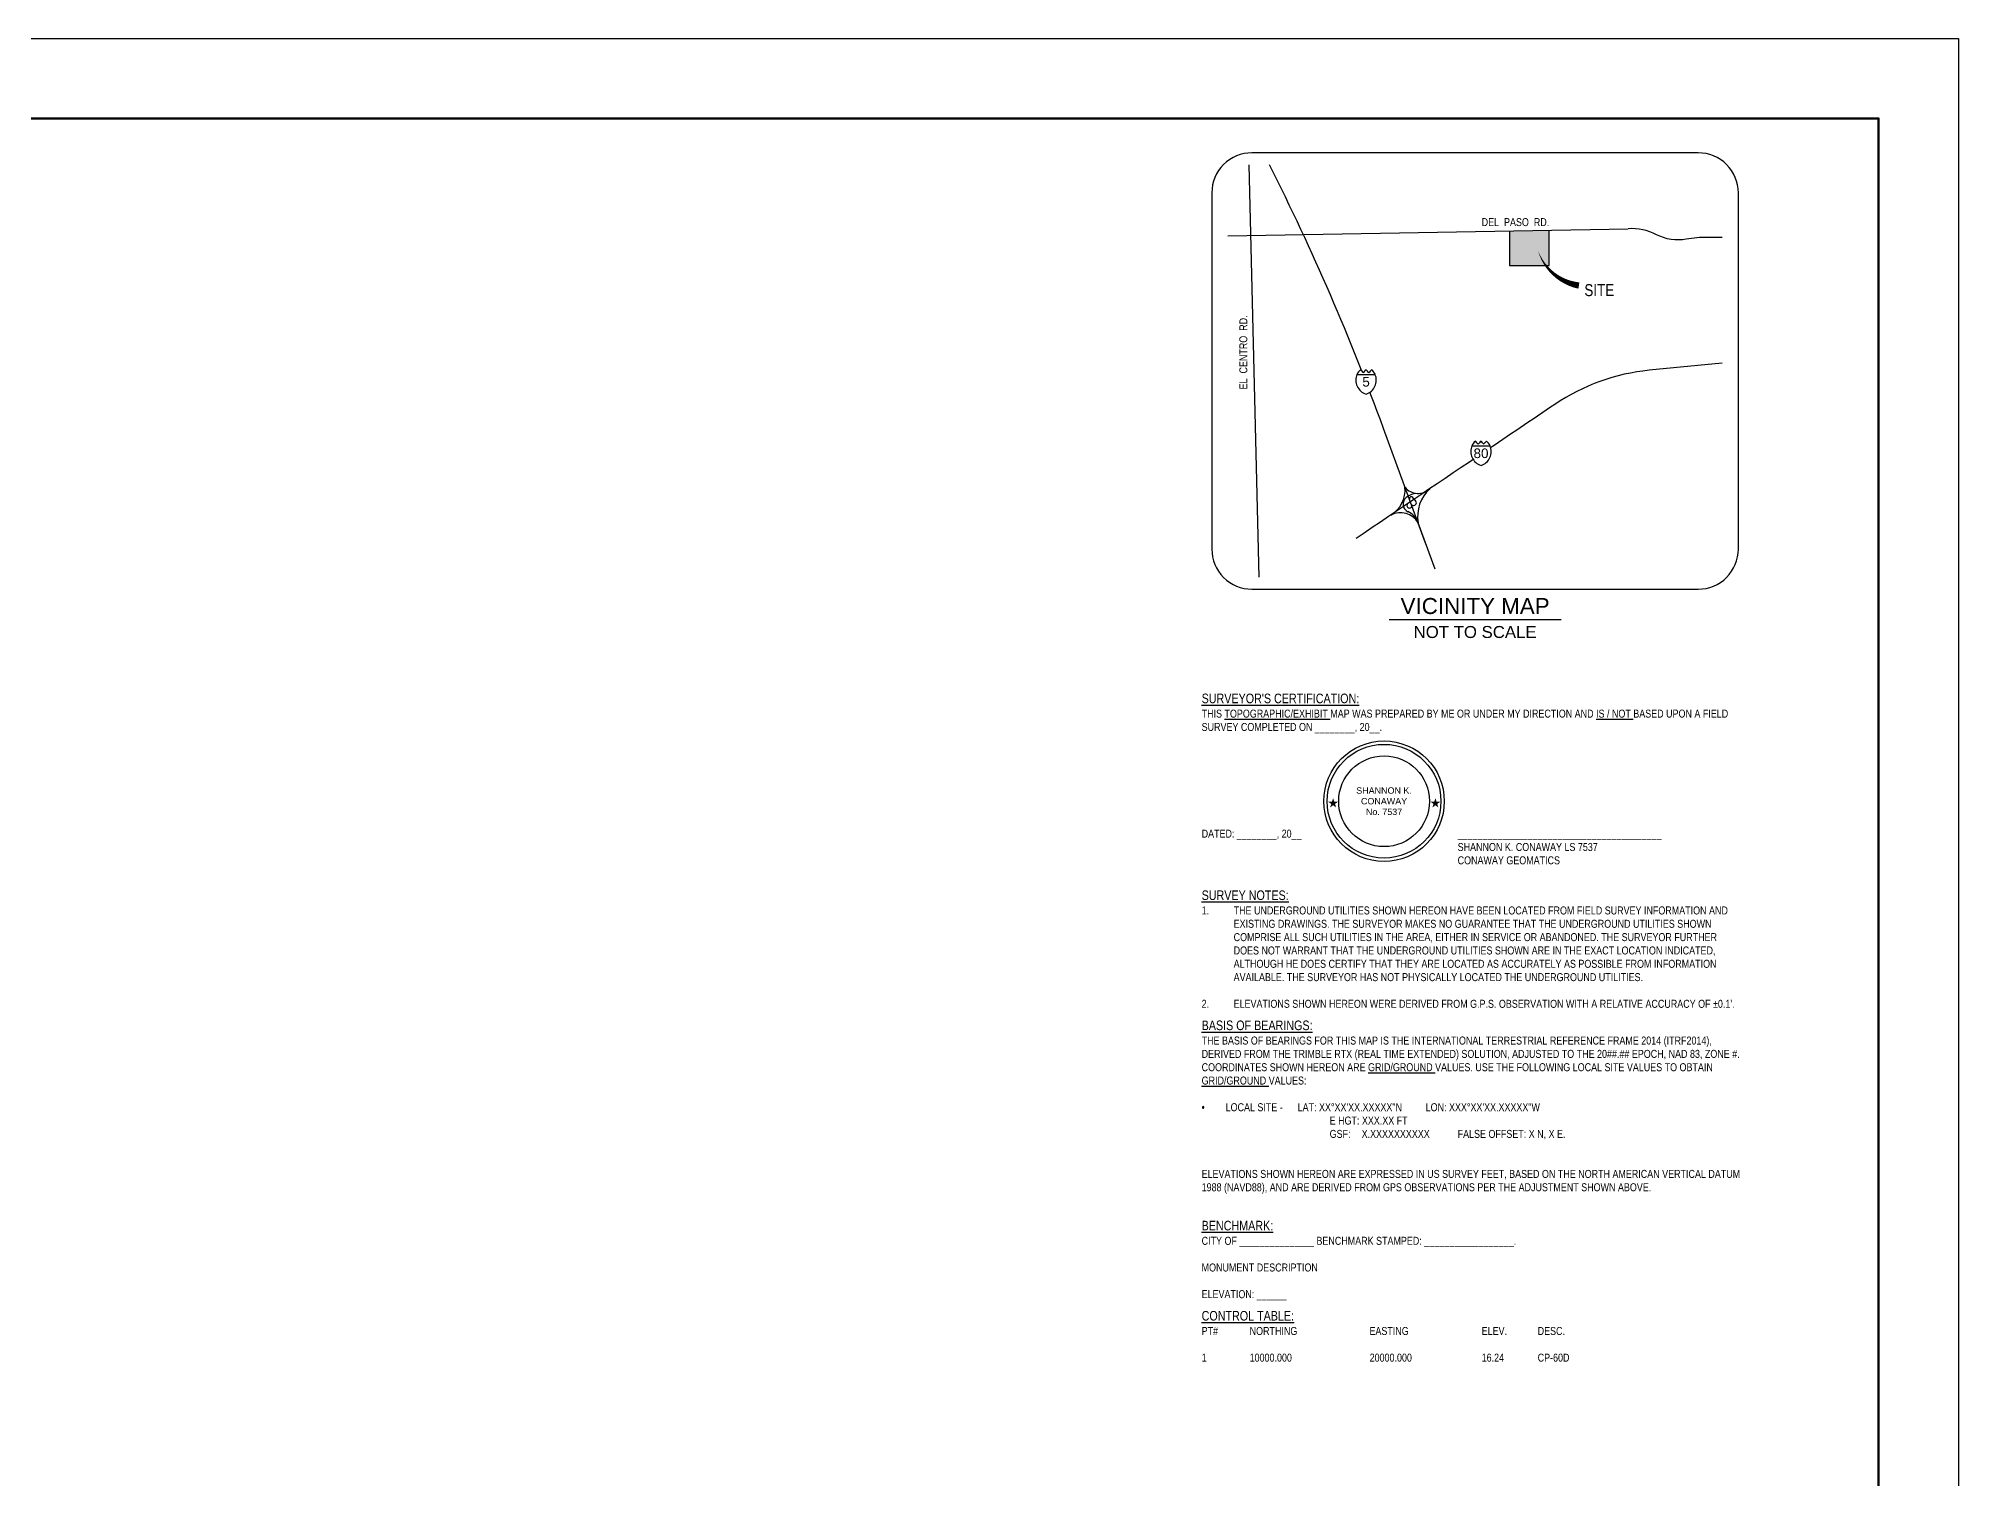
# Paper-space layout 'Topo 36X48' of a CAD drawing. Header units: feet, sheet in inches. Extents: x 0 to 48, y 0 to 36.
# Drawn here: x 24 to 48, y 18 to 36 of the extents above; entities that cross this region are included whole.
import ezdxf
from ezdxf.enums import TextEntityAlignment as Align

# ---------------------------------------------------------------- set-up
doc = ezdxf.new("R2010")
doc.units = ezdxf.units.FT
doc.header["$MEASUREMENT"] = 0
doc.layers.get('0').update_dxf_attribs({"color": 253})
doc.layers.get('Defpoints').update_dxf_attribs({"color": 253})
for name, color, linetype, lineweight in [('V-ANNO-TTLB-ATRB-', 253, 'Continuous', 25), ('V-ANNO-TTLB-HVY-', 253, 'Continuous', 80), ('V-DETL-ANNO-', 253, 'Continuous', 25), ('V-DETL-VMAP-', 253, 'Continuous', 25), ('V-DETL-VMAP-ANNO-', 253, 'Continuous', 25), ('V-DETL-VMAP-HTCH-', 253, 'Continuous', 25)]:
    doc.layers.add(name, color=color, linetype=linetype, lineweight=lineweight)
doc.styles.add('CG-Symbol', font='arial.ttf', dxfattribs={"width": 0.8, "height": 0.09375})
doc.styles.add('NCS', font='arial.ttf', dxfattribs={"height": 0.1})
doc.styles.add('NCS1', font='arial.ttf', dxfattribs={"width": 0.8, "height": 0.09375})

# ---------------------------------------------------------------- blocks, each defined once
blk = doc.blocks.new('Interstate Number')
at = {"color": 0}
blk.add_wipeout([(-0.07, 0.152), (-0.069, 0.151), (-0.067, 0.15), (-0.066, 0.149), (-0.064, 0.147), (-0.062, 0.145), (-0.06, 0.144), (-0.059, 0.143), (-0.058, 0.142), (-0.056, 0.14), (-0.055, 0.139), (-0.052, 0.137), (-0.051, 0.135), (-0.049, 0.134), (-0.048, 0.132), (-0.046, 0.13), (-0.044, 0.128), (-0.043, 0.126), (-0.041, 0.124), (-0.04, 0.122), (-0.039, 0.121), (-0.037, 0.119), (-0.036, 0.117), (-0.035, 0.115), (-0.034, 0.117), (-0.033, 0.119), (-0.031, 0.121), (-0.03, 0.123), (-0.028, 0.125), (-0.026, 0.128), (-0.023, 0.131), (-0.02, 0.135), (-0.018, 0.137), (-0.015, 0.139), (-0.014, 0.14), (-0.013, 0.142), (-0.01, 0.144), (-0.007, 0.146), (-0.004, 0.149), (-0.002, 0.151), (-0.001, 0.151), (0, 0.152), (0, 0.151), (0.003, 0.149), (0.005, 0.147), (0.008, 0.145), (0.01, 0.144), (0.011, 0.142), (0.013, 0.141), (0.017, 0.137), (0.02, 0.134), (0.022, 0.131), (0.025, 0.129), (0.027, 0.126), (0.029, 0.123), (0.031, 0.12), (0.033, 0.118), (0.034, 0.116), (0.034, 0.115), (0.036, 0.118), (0.037, 0.12), (0.04, 0.123), (0.042, 0.126), (0.044, 0.129), (0.047, 0.132), (0.049, 0.134), (0.051, 0.136), (0.053, 0.138), (0.056, 0.141), (0.059, 0.143), (0.061, 0.145), (0.064, 0.148), (0.066, 0.15), (0.068, 0.151), (0.069, 0.152), (0.071, 0.15), (0.073, 0.149), (0.075, 0.147), (0.077, 0.145), (0.08, 0.143), (0.082, 0.141), (0.084, 0.139), (0.086, 0.137), (0.089, 0.135), (0.091, 0.132), (0.093, 0.129), (0.095, 0.127), (0.097, 0.125), (0.098, 0.123), (0.1, 0.121), (0.101, 0.119), (0.103, 0.117), (0.104, 0.116), (0.105, 0.114), (0.107, 0.111), (0.109, 0.108), (0.111, 0.105), (0.112, 0.102), (0.114, 0.099), (0.115, 0.095), (0.116, 0.093), (0.117, 0.09), (0.118, 0.088), (0.12, 0.084), (0.121, 0.082), (0.122, 0.078), (0.123, 0.074), (0.124, 0.071), (0.125, 0.066), (0.126, 0.063), (0.126, 0.061), (0.127, 0.057), (0.128, 0.053), (0.128, 0.049), (0.129, 0.047), (0.129, 0.043), (0.13, 0.039), (0.13, 0.036), (0.13, 0.035), (0.13, 0.032), (0.13, 0.028), (0.13, 0.024), (0.13, 0.02), (0.13, 0.015), (0.13, 0.012), (0.13, 0.009), (0.13, 0.006), (0.129, 0.002), (0.129, -0.003), (0.128, -0.007), (0.127, -0.011), (0.127, -0.014), (0.126, -0.016), (0.126, -0.02), (0.125, -0.023), (0.124, -0.027), (0.123, -0.03), (0.122, -0.032), (0.121, -0.035), (0.12, -0.038), (0.119, -0.041), (0.119, -0.043), (0.117, -0.046), (0.116, -0.049), (0.115, -0.052), (0.114, -0.055), (0.112, -0.058), (0.111, -0.06), (0.11, -0.062), (0.109, -0.064), (0.108, -0.067), (0.106, -0.07), (0.104, -0.073), (0.102, -0.077), (0.1, -0.08), (0.098, -0.082), (0.097, -0.084), (0.095, -0.086), (0.094, -0.088), (0.092, -0.091), (0.09, -0.094), (0.088, -0.096), (0.086, -0.099), (0.083, -0.101), (0.082, -0.103), (0.08, -0.105), (0.078, -0.107), (0.077, -0.108), (0.075, -0.11), (0.072, -0.113), (0.07, -0.115), (0.068, -0.117), (0.065, -0.119), (0.063, -0.121), (0.061, -0.123), (0.059, -0.124), (0.056, -0.126), (0.054, -0.128), (0.051, -0.13), (0.047, -0.133), (0.043, -0.135), (0.039, -0.138), (0.034, -0.141), (0.031, -0.142), (0.029, -0.143), (0.026, -0.145), (0.022, -0.147), (0.016, -0.149), (0.013, -0.15), (0.009, -0.152), (0.006, -0.153), (0.003, -0.154), (0.001, -0.155), (0, -0.155), (-0.003, -0.154), (-0.007, -0.152), (-0.012, -0.151), (-0.017, -0.149), (-0.022, -0.147), (-0.026, -0.144), (-0.03, -0.143), (-0.034, -0.141), (-0.038, -0.138), (-0.042, -0.136), (-0.047, -0.133), (-0.053, -0.128), (-0.058, -0.125), (-0.061, -0.122), (-0.065, -0.119), (-0.07, -0.115), (-0.073, -0.112), (-0.076, -0.109), (-0.079, -0.106), (-0.082, -0.103), (-0.085, -0.1), (-0.087, -0.097), (-0.089, -0.094), (-0.092, -0.091), (-0.094, -0.088), (-0.097, -0.084), (-0.099, -0.082), (-0.101, -0.078), (-0.104, -0.074), (-0.106, -0.07), (-0.108, -0.066), (-0.11, -0.063), (-0.111, -0.06), (-0.113, -0.055), (-0.116, -0.05), (-0.118, -0.044), (-0.12, -0.04), (-0.121, -0.036), (-0.122, -0.032), (-0.124, -0.027), (-0.125, -0.024), (-0.125, -0.021), (-0.126, -0.019), (-0.127, -0.013), (-0.127, -0.011), (-0.128, -0.006), (-0.129, -0.001), (-0.13, 0.005), (-0.13, 0.01), (-0.13, 0.014), (-0.13, 0.018), (-0.13, 0.018), (-0.13, 0.022), (-0.13, 0.026), (-0.13, 0.03), (-0.13, 0.035), (-0.13, 0.038), (-0.129, 0.041), (-0.129, 0.044), (-0.129, 0.046), (-0.129, 0.048), (-0.128, 0.053), (-0.127, 0.058), (-0.126, 0.063), (-0.125, 0.068), (-0.124, 0.071), (-0.123, 0.074), (-0.122, 0.077), (-0.122, 0.078), (-0.12, 0.082), (-0.119, 0.085), (-0.118, 0.089), (-0.116, 0.093), (-0.115, 0.096), (-0.114, 0.098), (-0.113, 0.101), (-0.111, 0.104), (-0.11, 0.107), (-0.108, 0.11), (-0.106, 0.113), (-0.104, 0.116), (-0.102, 0.119), (-0.1, 0.122), (-0.098, 0.125), (-0.095, 0.128), (-0.094, 0.13), (-0.093, 0.131), (-0.092, 0.132), (-0.089, 0.135), (-0.087, 0.137), (-0.085, 0.139), (-0.083, 0.141), (-0.081, 0.143), (-0.079, 0.145), (-0.076, 0.147), (-0.074, 0.149), (-0.072, 0.15), (-0.071, 0.151)], dxfattribs=at).translate(0, 0, -0.001)
blk.add_line((-0.114, 0.094), (0.114, 0.094), dxfattribs=at)
for centre, radius, start, end in [((0.055, 0.022), 0.183, 156.7986, 252.5535), ((0.006, 0.044), 0.13, 125.8803, 157.2935), ((-0.146, 0.044), 0.13, 31.3187, 54.1197), ((0.076, 0.044), 0.13, 125.8803, 148.6813), ((-0.076, 0.044), 0.13, 31.3187, 54.1197), ((-0.055, 0.022), 0.183, 287.4465, 23.2014), ((0.145, 0.044), 0.13, 125.8803, 148.6813), ((-0.014, 0.037), 0.14, 24.3192, 53.5252)]:
    blk.add_arc(centre, radius, start, end, dxfattribs=at)
at = {"color": 0, "style": 'CG-Symbol', "width": 0.8}
blk.add_attdef('INTERSTATENUMBER', text='', height=0.0938, dxfattribs=at).set_placement((0, 0), align=Align.MIDDLE)
blk = doc.blocks.new('*U198')
for points in [[(-0.637, 0.039), (-0.651, -0.006), (-0.699, -0.006), (-0.66, -0.034), (-0.675, -0.078), (-0.637, -0.051), (-0.599, -0.078), (-0.613, -0.034), (-0.575, -0.006), (-0.622, -0.006)], [(0.642, 0.039), (0.627, -0.006), (0.58, -0.006), (0.618, -0.034), (0.604, -0.078), (0.642, -0.051), (0.68, -0.078), (0.665, -0.034), (0.703, -0.006), (0.656, -0.006)]]:
    blk.add_hatch(color=1).paths.add_polyline_path(points)
at = {"color": 2}
blk.add_circle((0, 0), 0.753, dxfattribs=at)
at = {"color": 1}
blk.add_circle((0, 0), 0.711, dxfattribs=at)
at = {"color": 2, "linetype": 'Continuous'}
blk.add_circle((0, 0), 0.567, dxfattribs=at)
at = {"color": 1, "insert": (0, 0), "char_height": 0.08, "width": 1.05, "attachment_point": 5, "style": 'NCS'}
blk.add_mtext('SHANNON K. CONAWAY\\PNo. 7537 ', dxfattribs=at)
blk = doc.blocks.new('*U211')
blk.add_blockref('*U198', (2.28, -1.345))
at = {"layer": 'V-DETL-ANNO-', "insert": (0, 0), "char_height": 0.1, "width": 6.72855, "attachment_point": 1, "style": 'NCS1'}
blk.add_mtext("\\pxt32;{\\H1.2x;\\L\\C2;SURVEYOR'S CERTIFICATION:\\H0.8333x;\\l\\C256;\\PTHIS \\LTOPOGRAPHIC/EXHIBIT\\l MAP WAS PREPARED BY ME OR UNDER MY DIRECTION AND \\LIS / NOT\\l BASED UPON A FIELD SURVEY COMPLETED ON }________, 20__{\\H0.99996x;.\\P\\P\\P\\P\\P\\P\\P\\PDATED: ________, 20__^I_________________________________________\\Fsimplex|c0;\\P\\fArial|b0|i0|c0|p34;^ISHANNON K. CONAWAY LS 7537\\P^ICONAWAY GEOMATICS}", dxfattribs=at)
blk = doc.blocks.new('36X48')
at = {"layer": 'Defpoints'}
blk.add_lwpolyline([(0, 36), (48, 36), (48, 0), (0, 0)], close=True, dxfattribs=at)
at = {"layer": 'V-ANNO-TTLB-HVY-'}
blk.add_lwpolyline([(1, 1), (47, 1), (47, 35), (1, 35)], close=True, dxfattribs=at)
at = {"layer": 'V-ANNO-TTLB-ATRB-', "style": 'NCS1', "width": 0.8}
for tag, height, p in [('REV6DESCRIPTION', 0.0938, (30.975, 2.875)), ('REV6DATE', 0.0938, (33.725, 2.875)), ('REV6INITIAL', 0.0938, (34.35, 2.875)), ('REV5DESCRIPTION', 0.0938, (30.975, 2.625)), ('REV5DATE', 0.0938, (33.725, 2.625)), ('REV5INITIAL', 0.0938, (34.35, 2.625)), ('REV4DESCRIPTION', 0.0938, (30.975, 2.375)), ('REV4DATE', 0.0938, (33.725, 2.375)), ('REV4INITIAL', 0.0938, (34.35, 2.375)), ('REV3DESCRIPTION', 0.0938, (30.975, 2.125)), ('REV3DATE', 0.0938, (33.725, 2.125)), ('REV3INITIAL', 0.0938, (34.35, 2.125)), ('REV2DESCRIPTION', 0.0938, (30.975, 1.875)), ('REV2DATE', 0.0938, (33.725, 1.875)), ('REV2INITIAL', 0.0938, (34.35, 1.875)), ('REV1DESCRIPTION', 0.0938, (30.975, 1.625)), ('REV1DATE', 0.0938, (33.725, 1.625)), ('REV1INITIAL', 0.0938, (34.35, 1.625)), ('SHEET-#', 0.2, (46.025, 1.175)), ('TOTAL-#', 0.2, (46.675, 1.175))]:
    blk.add_attdef(tag, text='', height=height, dxfattribs=at).set_placement(p, align=Align.MIDDLE_CENTER)
at = {"layer": 'V-ANNO-TTLB-ATRB-', "style": 'NCS1', "flags": 8}
for tag, p in [('PROJECTNAME', (43.1, 2.75)), ('CLIENTNAME', (43.1, 2.25)), ('SHEETDESCRIPTION', (43.095, 1.75))]:
    blk.add_attdef(tag, text='', height=0.2, dxfattribs=at).set_placement(p, align=Align.MIDDLE_CENTER)
at = {"layer": 'V-ANNO-TTLB-ATRB-', "style": 'NCS1'}
for tag, p in [('PROJNUM', (39.85, 2.22)), ('SCALE', (46.35, 2.22)), ('DRAWNBY', (39.85, 1.72)), ('DATE', (46.35, 1.72)), ('CHECKEDBY', (39.85, 1.22))]:
    blk.add_attdef(tag, text='', height=0.1, dxfattribs=at).set_placement(p, align=Align.MIDDLE_CENTER)
blk = doc.blocks.new('*U208')
at = {"layer": 'V-DETL-ANNO-', "linetype": 'Continuous', "insert": (0, 0), "char_height": 0.1, "width": 6.73, "attachment_point": 1, "style": 'NCS1'}
blk.add_mtext('{\\H1.2x;\\L\\C2;BASIS OF BEARINGS:\\P}THE BASIS OF BEARINGS FOR THIS MAP IS THE INTERNATIONAL TERRESTRIAL REFERENCE FRAME 2014 (ITRF2014), DERIVED FROM THE TRIMBLE RTX (REAL TIME EXTENDED) SOLUTION, ADJUSTED TO THE 20##.## EPOCH, NAD 83, ZONE #. COORDINATES SHOWN HEREON ARE {\\LGRID/GROUND} VALUES. USE THE FOLLOWING LOCAL SITE VALUES TO OBTAIN {\\LGRID/GROUND} VALUES{\\H0.99996x;:\\P\\P\\pxi-16,l16,t3;\\fSymbol|b0|i0|c2|p18;·^I\\fArial|b0|i0|c0|p34;LOCAL SITE -^ILAT: XX%%DXX\'XX.XXXXX"N ^ILON: XXX%%DXX\'XX.XXXXX"W \\P\\pi16,l0,tz;E HGT: XXX.XX FT\\PGSF:^IX.XXXXXXXXXX^IFALSE OFFSET: X N, X E.\\P\\pi0;\\P\\H1.00004x;\\PELEVATIONS SHOWN HEREON ARE EXPRESSED IN US SURVEY FEET, BASED ON THE NORTH AMERICAN VERTICAL DATUM 1988 (NAVD88), AND ARE DERIVED FROM GPS OBSERVATIONS PER THE ADJUSTMENT SHOWN ABOVE.}', dxfattribs=at)

psp = doc.layouts.new('Topo 36X48')

# ---------------------------------------------------------------- hatches: boundary and pattern name
at = {"layer": 'V-DETL-VMAP-HTCH-'}
psp.add_hatch(color=256, dxfattribs=at).paths.add_polyline_path([(42.388, 33.163), (42.884, 33.163), (42.884, 33.604), (42.388, 33.595)])

# ---------------------------------------------------------------- linework, layer by layer
at = {"layer": 'V-DETL-VMAP-'}
for p, q in [((39.13, 34.418), (39.252, 29.267)), ((38.867, 33.531), (43.869, 33.621))]:
    psp.add_line(p, q, dxfattribs=at)
at = {"layer": 'V-DETL-VMAP-', "color": 2}
psp.add_line((41.457, 29.367), (41.245, 29.946), dxfattribs=at)
at = {"layer": 'V-DETL-VMAP-', "color": 3}
psp.add_line((40.884, 28.737), (43.031, 28.737), dxfattribs=at)
psp.add_lwpolyline([(44.747, 34.57), (39.167, 34.57, 0.414214), (38.667, 34.07), (38.667, 29.617, 0.414214), (39.167, 29.117), (44.747, 29.117, 0.414214), (45.247, 29.617), (45.247, 34.07, 0.414214)], format="xyb", close=True, dxfattribs=at)
at = {"layer": 'V-DETL-VMAP-', "color": 2}
for points in [[(40.811, 31.126, 0.030108), (39.386, 34.42, 0.028001)], [(45.047, 31.941), (44.134, 31.852, 0.125217), (42.955, 31.426, -0.000801), (42.088, 30.841)], [(42.088, 30.841, 0.000583), (40.47, 29.75)]]:
    psp.add_lwpolyline(points, format="xyb", dxfattribs=at)
at = {"layer": 'V-DETL-VMAP-', "flags": 128}
psp.add_lwpolyline([(42.388, 33.595), (42.388, 33.163), (42.884, 33.163), (42.884, 33.604)], dxfattribs=at)
at = {"layer": 'V-DETL-VMAP-'}
psp.add_lwpolyline([(45.047, 33.513), (44.861, 33.513, 0.043367), (44.597, 33.49, -0.164413), (44.224, 33.547, 0.136798), (43.869, 33.621)], format="xyb", dxfattribs=at)
at = {"layer": 'V-DETL-VMAP-', "flags": 128}
psp.add_lwpolyline([(42.743, 33.349, 0, 0.08, 0.281344), (43.254, 32.911, 0.15, 0.15, 0.599388)], format="xyseb", dxfattribs=at)
at = {"layer": 'V-DETL-VMAP-', "color": 2}
psp.add_lwpolyline([(41.338, 29.691), (40.811, 31.126)], dxfattribs=at)
at = {"layer": 'V-DETL-VMAP-'}
for centre, radius, start, end in [((40.715, 30.358), 0.367, 300.6418, 5.1395), ((41.161, 30.18), 0.105, 127.5117, 244.8369), ((41.245, 30.522), 0.21, 218.5531, 314.3698), ((41.242, 30.075), 0.238, 92.4466, 127.5117), ((41.162, 30.245), 0.0263, 334.2152, 186.135), ((41.714, 30.022), 0.476, 132.691, 189.2703), ((41.024, 29.817), 0.256, 30.1825, 118.3338), ((41.137, 30.162), 0.0321, 131.2563, 344.6147), ((41.011, 29.86), 0.249, 20.1494, 64.8369), ((41.188, 30.198), 0.0354, 219.2312, 93.1665)]:
    psp.add_arc(centre, radius, start, end, dxfattribs=at)

# ---------------------------------------------------------------- block references
at = {"layer": 'V-ANNO-TTLB-HVY-'}
psp.add_blockref('*U208', (38.539, 23.725), dxfattribs=at)
at = {"layer": 'V-DETL-ANNO-'}
psp.add_blockref('*U211', (38.539, 27.811), dxfattribs=at)

# ---------------------------------------------------------------- texts
at = {"layer": 'V-DETL-ANNO-', "char_height": 0.1, "width": 6.72855, "attachment_point": 1, "style": 'NCS1'}
for s, insert in [("\\pxi-4,l4;{\\H1.2x;\\L\\C2;SURVEY NOTES:}\\P1.^ITHE UNDERGROUND UTILITIES SHOWN HEREON HAVE BEEN LOCATED FROM FIELD SURVEY INFORMATION AND EXISTING DRAWINGS. THE SURVEYOR MAKES NO GUARANTEE THAT THE UNDERGROUND UTILITIES SHOWN COMPRISE ALL SUCH UTILITIES IN THE AREA, EITHER IN SERVICE OR ABANDONED. THE SURVEYOR FURTHER DOES NOT WARRANT THAT THE UNDERGROUND UTILITIES SHOWN ARE IN THE EXACT LOCATION INDICATED, ALTHOUGH HE DOES CERTIFY THAT THEY ARE LOCATED AS ACCURATELY AS POSSIBLE FROM INFORMATION AVAILABLE. THE SURVEYOR HAS NOT PHYSICALLY LOCATED THE UNDERGROUND UTILITIES.\\P\\P2.^IELEVATIONS SHOWN HEREON WERE DERIVED FROM G.P.S. OBSERVATION WITH A RELATIVE ACCURACY OF ±0.1'.", (38.539, 25.351)), ('{\\H1.2x;\\L\\C2;BENCHMARK:}\\PCITY OF _______________ BENCHMARK STAMPED: __________________.\\P^I\\PMONUMENT DESCRIPTION \\P\\PELEVATION: ______', (38.539, 21.222)), ('{\\H1.2x;\\L\\C2;CONTROL TABLE:\\P\\pt0.6,2.0975,2.1,3.5,4.2;\\H0.8333x;\\lPT#^INORTHING^IEASTING^IELEV.^IDESC.\\P}\\P\\pt0.6,2.1,3.5,4.2;1^I10000.000^I20000.000^I16.24^ICP-60D', (38.539, 20.095))]:
    psp.add_mtext(s, dxfattribs=dict(at, insert=insert))
at = {"layer": 'V-DETL-VMAP-', "color": 3, "style": 'NCS1'}
for s, height, p in [('VICINITY MAP', 0.2, (41.957, 28.906)), ('NOT TO SCALE', 0.15, (41.957, 28.581))]:
    psp.add_text(s, height=height, dxfattribs=at).set_placement(p, align=Align.MIDDLE_CENTER)
at = {"layer": 'V-DETL-VMAP-ANNO-', "attachment_point": 1, "style": 'NCS1'}
for s, insert, char_height, width in [('DEL  PASO  RD.', (42.039, 33.754), 0.1, 1.82313), ('SITE', (43.323, 32.929), 0.15, 0.4188)]:
    psp.add_mtext(s, dxfattribs=dict(at, insert=insert, char_height=char_height, width=width))
at = {"layer": 'V-DETL-VMAP-ANNO-', "insert": (39.01, 31.613), "char_height": 0.1, "width": 1.55686, "attachment_point": 1, "rotation": 90, "style": 'NCS1'}
psp.add_mtext('EL  CENTRO  RD.', dxfattribs=at)

# ---------------------------------------------------------------- next in the draw order: block references
at = {"layer": 'V-DETL-VMAP-'}
ref = psp.add_blockref('Interstate Number', (40.594, 31.707), dxfattribs=at)
ref.add_attrib('INTERSTATENUMBER', '5', dxfattribs={"layer": '0', "height": 0.12, "style": 'NCS1'}).set_placement((40.594, 31.707), align=Align.MIDDLE)
ref = psp.add_blockref('Interstate Number', (42.031, 30.815), dxfattribs=at)
ref.add_attrib('INTERSTATENUMBER', '80', dxfattribs={"layer": '0', "height": 0.12, "style": 'NCS1'}).set_placement((42.031, 30.815), align=Align.MIDDLE)

# ---------------------------------------------------------------- next in the draw order: block references
at = {"layer": 'V-ANNO-TTLB-HVY-'}
psp.add_blockref('36X48', (0, 0), dxfattribs=at)

doc.saveas('drawing.dxf')
